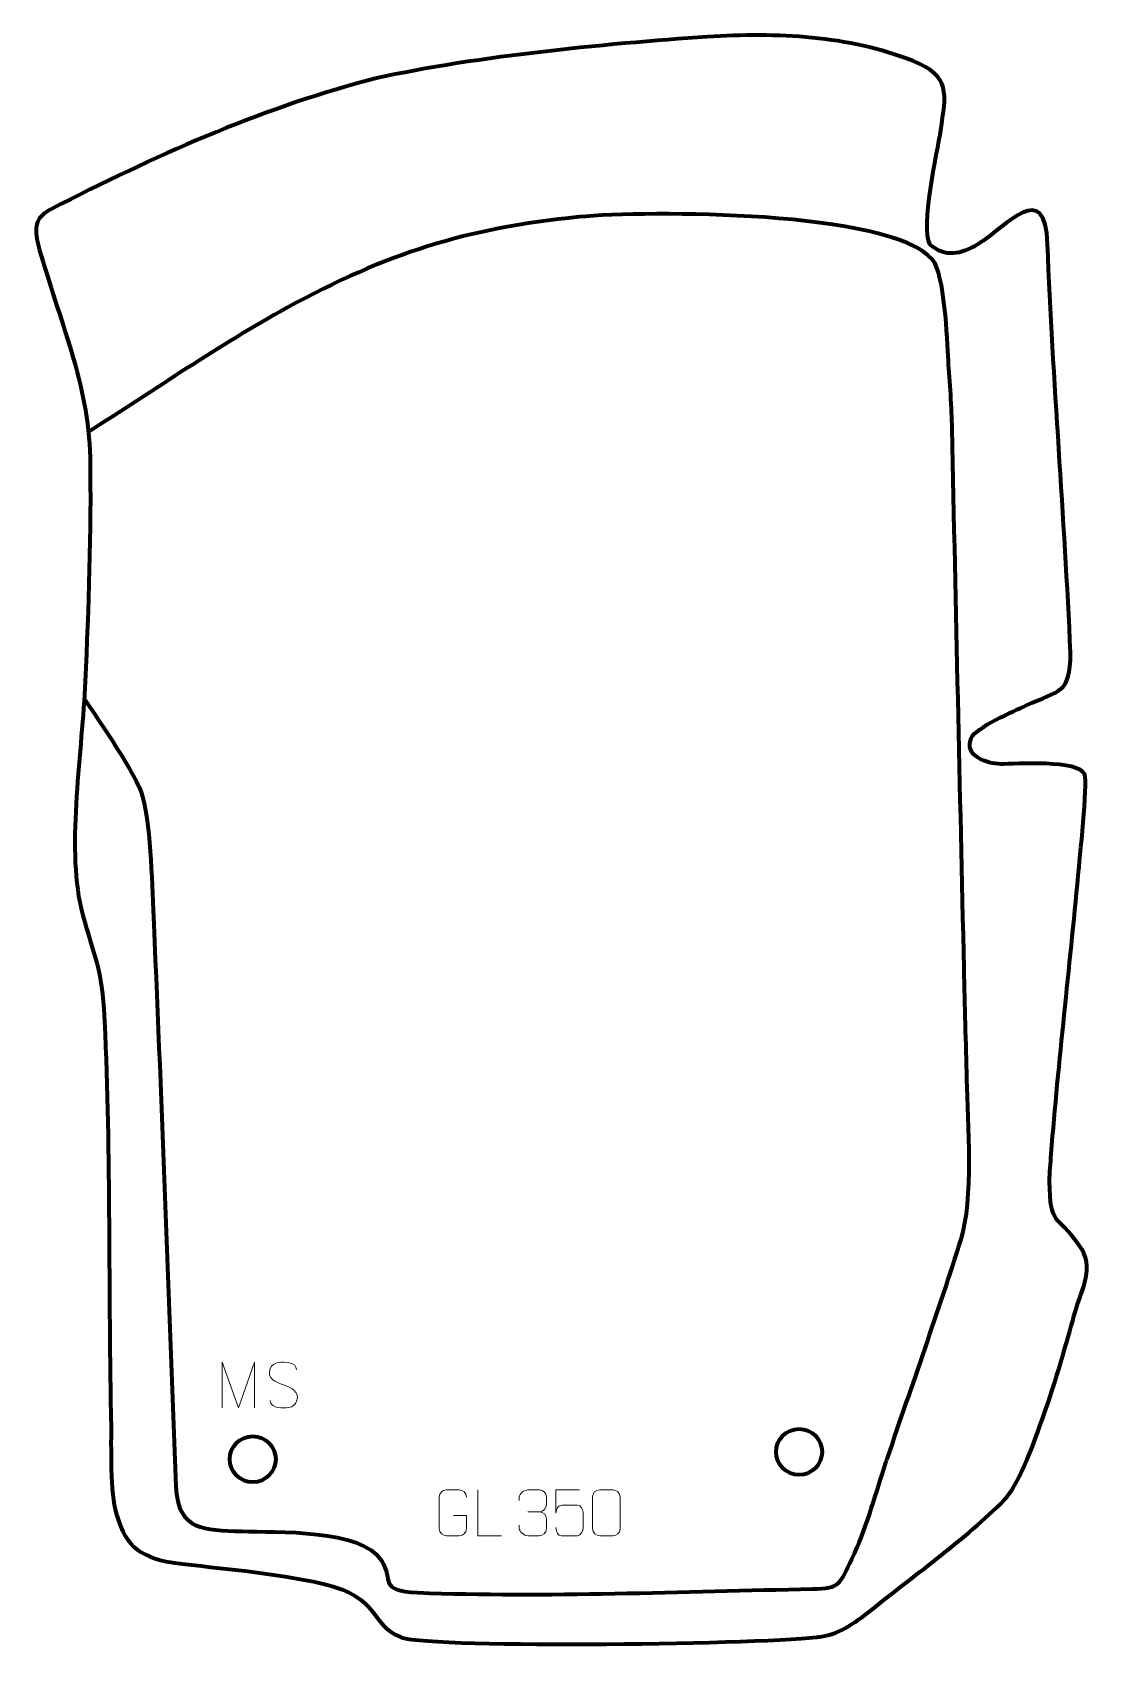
# Model space of a CAD drawing. Header units: millimetres. Extents: x 1040 to 1619, y 9 to 889.
import ezdxf

# ---------------------------------------------------------------- set-up
doc = ezdxf.new("R2010")
doc.units = ezdxf.units.MM
doc.header["$MEASUREMENT"] = 0
doc.layers.add('layer 2', color=7, linetype='Continuous')
doc.layers.add('layer 3', color=7, linetype='Continuous')

msp = doc.modelspace()

# ---------------------------------------------------------------- linework, layer by layer
at = {"layer": 'layer 2', "color": 142, "lineweight": 200}
for centre in [(1159.9446, 112.4727), (1457.3358, 116.4412)]:
    msp.add_ellipse(centre, major_axis=(0, 12.5), ratio=1, dxfattribs=at)
at = {"layer": 'layer 2', "color": 142, "lineweight": 158}
msp.add_open_spline([(1068.2649, 526.4498), (1075.81, 514.8872), (1097.0914, 484.6481), (1099.9934, 473.1633), (1099.9934, 473.1633), (1104.7865, 454.194), (1105.0964, 423.7907), (1106.0258, 403.5011), (1106.0258, 403.5011), (1110.6906, 301.6679), (1113.9763, 199.5629), (1118.021, 97.6803), (1118.021, 97.6803), (1119.5116, 73.2523), (1133.2842, 74.0331), (1153.946, 73.2331), (1153.946, 73.2331), (1172.6644, 72.5084), (1219.0421, 74.7761), (1229.9574, 57.2962), (1229.9574, 57.2962), (1236.8884, 46.1968), (1227.9089, 41.1137), (1249.6939, 39.8286), (1249.6939, 39.8286), (1318.5732, 37.1993), (1395.3236, 40.4074), (1464.5593, 41.8823), (1464.5593, 41.8823), (1480.1937, 42.2244), (1479.3597, 44.445), (1486.0493, 58.2546), (1486.0493, 58.2546), (1493.6303, 73.9041), (1498.1424, 90.7714), (1503.4794, 107.2579), (1503.4794, 107.2579), (1504.17, 109.3501), (1504.8612, 111.441), (1505.5668, 113.5282), (1505.5668, 113.5282), (1518.9617, 152.8836), (1533.0016, 192.6007), (1545.5234, 232.1966), (1545.5234, 232.1966), (1552.236, 253.4228), (1549.3492, 295.9352), (1548.6777, 319.2628), (1548.6777, 319.2628), (1548.1783, 339.3277), (1547.5965, 359.3895), (1547.147, 379.4558), (1547.147, 379.4558), (1544.9725, 477.4209), (1542.6495, 575.3825), (1540.6837, 673.3523), (1540.6837, 673.3523), (1540.4464, 685.1923), (1539.3621, 698.7586), (1538.5809, 710.6499), (1538.5809, 710.6499), (1537.8505, 722.1464), (1536.6754, 757.7004), (1529.9306, 765.5299), (1529.9306, 765.5299), (1506.7143, 792.4796), (1374.247, 792.2155), (1337.5276, 788.7785), (1337.5276, 788.7785), (1276.3144, 782.66), (1232.4069, 768.8425), (1178.4529, 739.2098), (1178.4529, 739.2098), (1142.1672, 719.2811), (1105.7336, 694.0083), (1070.4964, 671.7175)], degree=3, knots=[0, 0, 0, 0, 0.05, 0.05, 0.05, 0.05, 0.1, 0.1, 0.1, 0.1, 0.15, 0.15, 0.15, 0.15, 0.2, 0.2, 0.2, 0.2, 0.25, 0.25, 0.25, 0.25, 0.3, 0.3, 0.3, 0.3, 0.35, 0.35, 0.35, 0.35, 0.4, 0.4, 0.4, 0.4, 0.45, 0.45, 0.45, 0.45, 0.5, 0.5, 0.5, 0.5, 0.55, 0.55, 0.55, 0.55, 0.6, 0.6, 0.6, 0.6, 0.65, 0.65, 0.65, 0.65, 0.7, 0.7, 0.7, 0.7, 0.75, 0.75, 0.75, 0.75, 0.8, 0.8, 0.8, 0.8, 0.85, 0.85, 0.85, 0.85, 0.9, 0.9, 0.9, 0.9, 1, 1, 1, 1], dxfattribs=at)
at = {"layer": 'layer 2', "color": 250, "lineweight": 9}
for points, knots in [([(1143.2282, 140.3396), (1143.2282, 140.3396), (1143.2282, 165.2975), (1143.2282, 165.2975), (1143.2282, 165.2975), (1143.2282, 165.2975), (1152.1533, 140.3396), (1152.1533, 140.3396), (1152.1533, 140.3396), (1152.1533, 140.3396), (1160.9132, 165.297), (1160.9132, 165.297), (1160.9132, 165.297), (1160.9132, 165.297), (1160.9132, 140.3396), (1160.9132, 140.3396)], [0, 0, 0, 0, 0.2, 0.2, 0.2, 0.2, 0.4, 0.4, 0.4, 0.4, 0.6, 0.6, 0.6, 0.6, 1, 1, 1, 1]), ([(1176.6204, 152.9895), (1172.3721, 154.4599), (1167.464, 156.2557), (1169.4691, 161.776), (1169.4691, 161.776), (1170.9726, 165.9159), (1176.1862, 165.5274), (1179.7898, 164.9263), (1179.7898, 164.9263), (1182.6504, 164.4491), (1183.5151, 163.2359), (1183.8257, 161.1518)], [0, 0, 0, 0, 0.25, 0.25, 0.25, 0.25, 0.5, 0.5, 0.5, 0.5, 1, 1, 1, 1]), ([(1176.6204, 152.9894), (1180.639, 151.3427), (1185.6685, 149.4544), (1183.8345, 144.0941), (1183.8345, 144.0941), (1182.3747, 139.8277), (1177.4639, 140.0844), (1173.7378, 140.6391), (1173.7378, 140.6391), (1170.9878, 141.0489), (1169.7669, 142.2624), (1169.3889, 144.3746)], [0, 0, 0, 0, 0.25, 0.25, 0.25, 0.25, 0.5, 0.5, 0.5, 0.5, 1, 1, 1, 1]), ([(1269.1361, 81.7553), (1269.1361, 81.7553), (1276.3042, 81.7553), (1276.3042, 81.7553), (1276.3042, 81.7553), (1276.3042, 81.7553), (1276.3042, 74.5872), (1276.3042, 74.5872), (1276.3042, 74.5872), (1276.1645, 72.2638), (1274.4873, 70.7842), (1272.3395, 70.7734), (1272.3395, 70.7734), (1270.0077, 70.7738), (1267.6757, 70.7738), (1265.3442, 70.7734), (1265.3442, 70.7734), (1263.4193, 70.668), (1261.4471, 72.5525), (1261.4583, 74.5698), (1261.4583, 74.5698), (1261.4587, 80.3399), (1261.4587, 86.1096), (1261.4583, 91.8789), (1261.4583, 91.8789), (1261.4625, 94.017), (1263.2093, 95.7362), (1265.3616, 95.7228), (1265.3616, 95.7228), (1267.6873, 95.7228), (1270.0134, 95.7228), (1272.3395, 95.7228), (1272.3395, 95.7228), (1274.2862, 95.7582), (1276.2776, 94.2667), (1276.3042, 91.829)], [0, 0, 0, 0, 0.1, 0.1, 0.1, 0.1, 0.2, 0.2, 0.2, 0.2, 0.3, 0.3, 0.3, 0.3, 0.4, 0.4, 0.4, 0.4, 0.5, 0.5, 0.5, 0.5, 0.6, 0.6, 0.6, 0.6, 0.7, 0.7, 0.7, 0.7, 0.8, 0.8, 0.8, 0.8, 1, 1, 1, 1]), ([(1295.3557, 70.7695), (1295.3557, 70.7695), (1282.4066, 70.7695), (1282.4066, 70.7695), (1282.4066, 70.7695), (1282.4066, 70.7695), (1282.4066, 95.7231), (1282.4066, 95.7231)], [0, 0, 0, 0, 0.33333333, 0.33333333, 0.33333333, 0.33333333, 1, 1, 1, 1]), ([(1305.042, 90.0388), (1305.042, 90.0388), (1305.042, 91.896), (1305.042, 91.896), (1305.042, 91.896), (1305.0277, 93.6379), (1307.6922, 95.756), (1309.7513, 95.7333), (1309.7513, 95.7333), (1311.8154, 95.7333), (1313.8794, 95.7333), (1315.9431, 95.7333), (1315.9431, 95.7333), (1318.1376, 95.7421), (1319.7359, 93.8953), (1319.7803, 91.9832), (1319.7803, 91.9832), (1319.7799, 90.5481), (1319.7799, 89.113), (1319.7803, 87.6775), (1319.7803, 87.6775), (1319.7317, 86.024), (1318.1291, 83.794), (1315.9308, 83.804), (1315.9308, 83.804), (1318.1345, 83.7928), (1319.7425, 81.9896), (1319.7965, 79.9301), (1319.7965, 79.9301), (1319.7961, 78.1454), (1319.7961, 76.3607), (1319.7965, 74.5756), (1319.7965, 74.5756), (1319.8066, 72.5142), (1317.7517, 70.7511), (1315.9308, 70.7592), (1315.9308, 70.7592), (1313.8655, 70.7595), (1311.8003, 70.7595), (1309.7347, 70.7592), (1309.7347, 70.7592), (1307.5661, 70.7707), (1305.0351, 73.1709), (1305.0165, 74.6327), (1305.0165, 74.6327), (1305.0165, 74.6327), (1305.0165, 76.5413), (1305.0165, 76.5413)], [0, 0, 0, 0, 0.07692308, 0.07692308, 0.07692308, 0.07692308, 0.15384615, 0.15384615, 0.15384615, 0.15384615, 0.23076923, 0.23076923, 0.23076923, 0.23076923, 0.30769231, 0.30769231, 0.30769231, 0.30769231, 0.38461538, 0.38461538, 0.38461538, 0.38461538, 0.46153846, 0.46153846, 0.46153846, 0.46153846, 0.53846154, 0.53846154, 0.53846154, 0.53846154, 0.61538462, 0.61538462, 0.61538462, 0.61538462, 0.69230769, 0.69230769, 0.69230769, 0.69230769, 0.76923077, 0.76923077, 0.76923077, 0.76923077, 0.84615385, 0.84615385, 0.84615385, 0.84615385, 1, 1, 1, 1]), ([(1337.8007, 95.7011), (1337.8007, 95.7011), (1324.949, 95.7011), (1324.949, 95.7011), (1324.949, 95.7011), (1324.9493, 91.4705), (1324.9493, 87.2396), (1324.949, 83.0084), (1324.949, 83.0084), (1324.9487, 86.3185), (1326.5797, 87.3903), (1329.3917, 87.4508), (1329.3917, 87.4508), (1331.8313, 87.4511), (1334.2708, 87.4511), (1336.71, 87.4508), (1336.71, 87.4508), (1338.3598, 87.4576), (1339.8347, 85.0771), (1339.8632, 83.0084), (1339.8632, 83.0084), (1339.8629, 80.4211), (1339.8629, 77.8335), (1339.8632, 75.2458), (1339.8632, 75.2458), (1339.9094, 73.2864), (1338.41, 70.8501), (1336.7841, 70.7916), (1336.7841, 70.7916), (1334.8276, 70.7919), (1329.9326, 70.7919), (1327.9756, 70.7916), (1327.9756, 70.7916), (1326.1301, 70.7828), (1325.023, 72.7476), (1325.0022, 75.2987)], [0, 0, 0, 0, 0.1, 0.1, 0.1, 0.1, 0.2, 0.2, 0.2, 0.2, 0.3, 0.3, 0.3, 0.3, 0.4, 0.4, 0.4, 0.4, 0.5, 0.5, 0.5, 0.5, 0.6, 0.6, 0.6, 0.6, 0.7, 0.7, 0.7, 0.7, 0.8, 0.8, 0.8, 0.8, 1, 1, 1, 1]), ([(1348.8259, 95.7456), (1351.192, 95.7456), (1353.5585, 95.7456), (1355.925, 95.7456), (1355.925, 95.7456), (1357.9055, 95.7812), (1359.9315, 94.2869), (1359.9586, 91.8448), (1359.9586, 91.8448), (1359.9582, 86.0874), (1359.9582, 80.3296), (1359.9586, 74.5714), (1359.9586, 74.5714), (1359.8165, 72.2438), (1358.1101, 70.7615), (1355.925, 70.7507), (1355.925, 70.7507), (1353.5526, 70.7511), (1351.1802, 70.7511), (1348.8082, 70.7507), (1348.8082, 70.7507), (1346.8497, 70.6451), (1344.8433, 72.533), (1344.8547, 74.554), (1344.8547, 74.554), (1344.8551, 80.3346), (1344.8551, 86.1149), (1344.8547, 91.8947), (1344.8547, 91.8947), (1344.859, 94.0367), (1346.6361, 95.7592), (1348.8259, 95.7456)], [0, 0, 0, 0, 0.11111111, 0.11111111, 0.11111111, 0.11111111, 0.22222222, 0.22222222, 0.22222222, 0.22222222, 0.33333333, 0.33333333, 0.33333333, 0.33333333, 0.44444444, 0.44444444, 0.44444444, 0.44444444, 0.55555556, 0.55555556, 0.55555556, 0.55555556, 0.66666667, 0.66666667, 0.66666667, 0.66666667, 0.77777778, 0.77777778, 0.77777778, 0.77777778, 1, 1, 1, 1])]:
    msp.add_open_spline(points, degree=3, knots=knots, dxfattribs=at)
msp.add_open_spline([(1309.7517, 83.7936), (1309.7517, 83.7936), (1315.9481, 83.7936), (1315.9481, 83.7936)], degree=3, dxfattribs=at)
at = {"layer": 'layer 3', "color": 242, "lineweight": 158}
msp.add_open_spline([(1043.7537, 771.1763), (1039.966, 785.1329), (1042.5511, 789.0192), (1050.6298, 793.207), (1050.6298, 793.207), (1104.9077, 821.3447), (1163.357, 847.2762), (1222.4363, 863.0822), (1222.4363, 863.0822), (1273.6838, 875.3926), (1352.3731, 883.1748), (1407.3215, 886.7746), (1407.3215, 886.7746), (1445.3837, 889.2682), (1484.2185, 887.4936), (1519.1608, 873.6927), (1519.1608, 873.6927), (1540.1656, 865.3965), (1537.2525, 855.8345), (1534.4748, 835.9828), (1534.4748, 835.9828), (1532.4972, 824.1451), (1523.469, 782.7755), (1528.4815, 773.8612), (1528.4815, 773.8612), (1537.0525, 766.22), (1545.1136, 768.6033), (1554.4677, 773.6707), (1554.4677, 773.6707), (1570.778, 783.9276), (1591.2435, 810.0216), (1592.5605, 773.9794), (1592.5605, 773.9794), (1595.5326, 699.6575), (1601.7706, 625.5968), (1605.0896, 551.4124), (1605.0896, 551.4124), (1604.9387, 528.9536), (1599.4912, 531.3961), (1580.6955, 522.7411), (1580.6955, 522.7411), (1574.6849, 519.9733), (1553.1649, 510.5801), (1550.955, 505.0633), (1550.955, 505.0633), (1546.9126, 494.9719), (1559.6967, 491.2271), (1567.078, 490.89), (1567.078, 490.89), (1575.0616, 490.9526), (1609.8809, 493.353), (1612.7971, 485.1546), (1612.7971, 485.1546), (1614.4995, 480.3683), (1610.0514, 438.6262), (1609.2581, 430.2388), (1609.2581, 430.2388), (1604.621, 379.8052), (1598.5566, 329.0794), (1594.5601, 278.6812), (1594.5601, 278.6812), (1594.1674, 273.7298), (1593.7448, 268.5784), (1593.6678, 263.6138), (1593.6678, 263.6138), (1594.0349, 239.1711), (1597.1011, 246.3904), (1609.6554, 229.0849), (1609.6554, 229.0849), (1618.7581, 216.5373), (1611.2276, 205.8814), (1607.5805, 192.5442), (1607.5805, 192.5442), (1601.2272, 169.3109), (1582.9862, 105.1421), (1569.0412, 90.2609), (1569.0412, 90.2609), (1547.5912, 68.6746), (1521.836, 50.7143), (1498.1304, 31.5731), (1498.1304, 31.5731), (1485.7686, 21.5915), (1478.1816, 17.2547), (1469.7688, 15.9449), (1469.7688, 15.9449), (1442.9681, 11.7723), (1259.8115, 9.3105), (1240.8667, 15.3882), (1240.8667, 15.3882), (1222.9146, 22.8117), (1230.2709, 36.9358), (1198.2286, 44.6946), (1198.2286, 44.6946), (1170.133, 50.9132), (1144.4021, 52.6484), (1116.1868, 56.1601), (1116.1868, 56.1601), (1097.1558, 59.4387), (1089.8163, 66.2402), (1085.0676, 85.1322), (1085.0676, 85.1322), (1081.9846, 97.3978), (1083.038, 123.1695), (1082.7237, 137.1154), (1082.7237, 137.1154), (1081.2182, 210.4048), (1082.7179, 284.5207), (1078.8806, 357.6378), (1078.8806, 357.6378), (1077.4963, 381.0534), (1071.8259, 390.9368), (1066.4933, 412.315), (1066.4933, 412.315), (1058.4128, 447.3123), (1067.2068, 498.8189), (1068.7857, 535.8329), (1068.7857, 535.8329), (1070.4823, 576.1134), (1072.0955, 617.5851), (1071.3561, 657.8627), (1071.3561, 657.8627), (1070.6207, 697.92), (1054.3492, 733.2766), (1043.7537, 771.1763)], degree=3, knots=[0, 0, 0, 0, 0.03125, 0.03125, 0.03125, 0.03125, 0.0625, 0.0625, 0.0625, 0.0625, 0.09375, 0.09375, 0.09375, 0.09375, 0.125, 0.125, 0.125, 0.125, 0.15625, 0.15625, 0.15625, 0.15625, 0.1875, 0.1875, 0.1875, 0.1875, 0.21875, 0.21875, 0.21875, 0.21875, 0.25, 0.25, 0.25, 0.25, 0.28125, 0.28125, 0.28125, 0.28125, 0.3125, 0.3125, 0.3125, 0.3125, 0.34375, 0.34375, 0.34375, 0.34375, 0.375, 0.375, 0.375, 0.375, 0.40625, 0.40625, 0.40625, 0.40625, 0.4375, 0.4375, 0.4375, 0.4375, 0.46875, 0.46875, 0.46875, 0.46875, 0.5, 0.5, 0.5, 0.5, 0.53125, 0.53125, 0.53125, 0.53125, 0.5625, 0.5625, 0.5625, 0.5625, 0.59375, 0.59375, 0.59375, 0.59375, 0.625, 0.625, 0.625, 0.625, 0.65625, 0.65625, 0.65625, 0.65625, 0.6875, 0.6875, 0.6875, 0.6875, 0.71875, 0.71875, 0.71875, 0.71875, 0.75, 0.75, 0.75, 0.75, 0.78125, 0.78125, 0.78125, 0.78125, 0.8125, 0.8125, 0.8125, 0.8125, 0.84375, 0.84375, 0.84375, 0.84375, 0.875, 0.875, 0.875, 0.875, 0.90625, 0.90625, 0.90625, 0.90625, 0.9375, 0.9375, 0.9375, 0.9375, 1, 1, 1, 1], dxfattribs=at)

doc.saveas('drawing.dxf')
